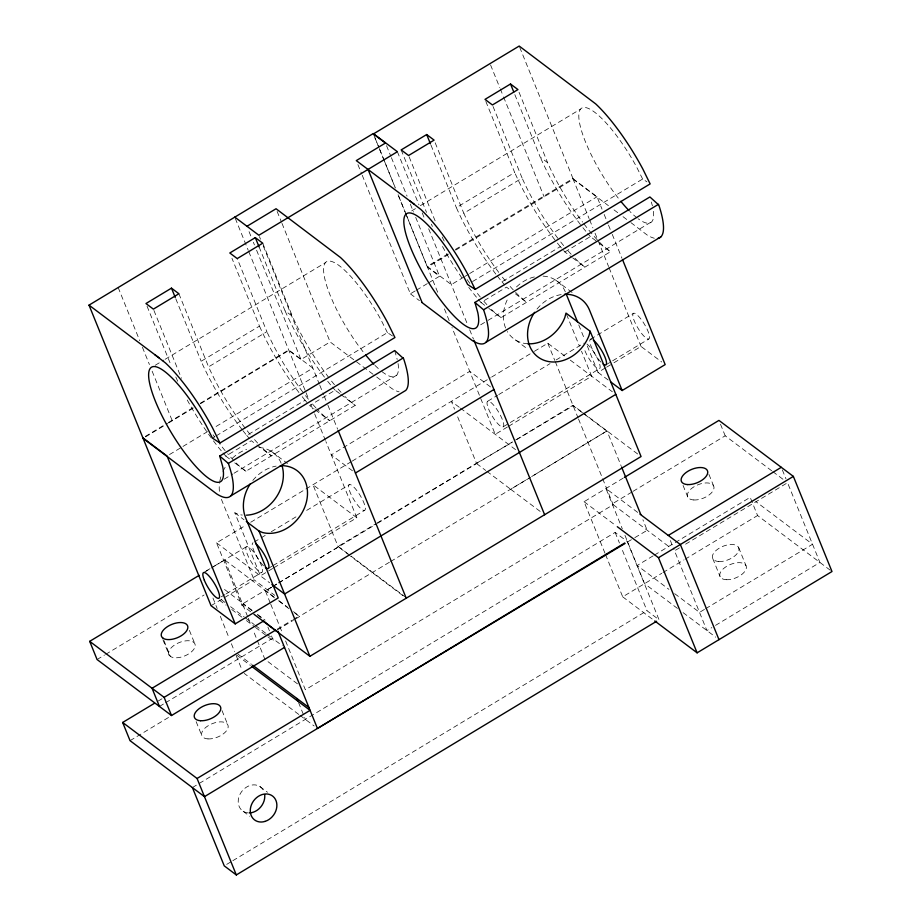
<?xml version="1.0" encoding="UTF-8"?>
<svg xmlns="http://www.w3.org/2000/svg" width="921" height="921" viewBox="0 0 921 921"><rect width="100%" height="100%" fill="white"/><g stroke="black" fill="none" stroke-linecap="round" stroke-linejoin="round"><path stroke-width="0.69" stroke-dasharray="4.61 3.45" d="M377.449 523.358L514.425 440.71M515.645 439.973L572.966 405.275L582.037 412.113M390.619 561.522L530.174 477.458M270.21 602.864L265.421 591.006L271.499 587.345M272.708 586.608L277.566 583.672M278.775 582.935L376.229 524.095M277.14 629.216L291.807 620.363M293.028 619.614L299.141 615.93L299.429 616.621L294.536 619.58M277.428 629.918L293.315 620.317M192.397 787.57L615.136 532.407L627.213 541.49L659.056 619.787L646.991 610.704L621.617 548.329M226.704 864.382L231.62 861.411M232.852 860.675L646.991 610.704M155.292 365.234L163.915 360.03M165.147 359.282L325.332 262.727M411.733 210.874L415.429 208.641M420.356 205.671L580.541 109.115M242.165 429.681A90.753 22.91 58.9 0 1 201.158 361.262L259.48 326.103L231.954 258.306M495.832 274.078A90.753 22.91 58.9 0 1 456.367 207.651L514.689 172.492L485.551 100.711M250.098 434.378A84.525 21.333 58.9 0 1 208.583 366.846L266.906 331.687L237.227 258.582M498.722 272.363A84.525 21.333 58.9 0 1 463.793 213.235L522.115 178.075L492.965 106.295M145.334 436.404L167.208 423.223M168.416 422.486L192.938 407.704M200.306 403.26L288.687 349.957L312.841 368.124L213.614 427.966M447.997 253.885L427.183 266.434L451.336 284.601L463.585 277.221M455.342 249.453L572.874 178.582L597.027 196.749L602.012 209.136M145.53 436.888L167.403 423.706M168.612 422.969L193.134 408.187M200.502 403.743L288.906 350.452L300.983 359.535L330.144 341.956L375.572 376.159M428.599 282.839L439.536 276.242L427.471 267.159L448.343 254.576M455.711 250.132L573.276 179.261L608.401 205.659M362.241 175.266L410.375 293.822L415.233 290.886M416.453 290.161L427.39 283.564M169.51 454.56L181.759 447.169M182.98 446.432L207.49 431.661M464.806 276.484L468.478 274.262M469.698 273.525L597.027 196.749M212.44 438.12L214.904 436.635M216.136 435.898L387.419 332.642L393.854 336.833M472.577 281.538L642.628 179.031L646.922 181.828M242.925 430.671A90.753 22.91 58.9 0 0 246.759 435.414L305.081 400.255L307.81 403.456M497.375 276.07A90.753 22.91 58.9 0 0 501.968 281.803L560.29 246.644L564.838 251.963L571.538 257.017M223.066 452.982A90.753 22.91 58.9 0 0 225.783 456.114L251.306 440.733L255.773 444.106M339.619 393.555L335.14 390.193L309.629 405.574L314.096 408.947M478.275 299.371A90.753 22.91 58.9 0 0 480.992 302.502L506.515 287.122L510.982 290.483M564.838 251.963L590.349 236.582L598.178 242.465M224.206 479.173L232.829 473.981M234.061 473.233L396.721 375.181M480.647 324.825L486.806 321.107M488.038 320.37L651.93 221.57M234.728 462.849L245.907 471.253L355.264 405.332L348.783 400.198A84.456 21.321 58.9 0 1 344.995 396.514M488.821 308.397L501.105 317.641L610.473 251.721L603.992 246.586A84.456 21.321 58.9 0 1 598.259 240.876M250.673 611.786L241.889 605.166L216.562 542.872L245.849 525.212M250.731 522.265L350.936 461.87M352.156 461.133L490.433 377.806M491.653 377.069L533.155 352.041M534.376 351.315L547.799 343.222L565.805 356.749M206.051 571.078L213.43 566.634M214.662 565.885L246.609 546.625M254.208 542.043L260.309 538.359M261.529 537.622L265.19 535.423M271.292 531.739L296.907 516.29M306.67 510.395L349.381 484.642M487.785 401.188L497.547 395.305M498.768 394.568L550.01 363.657M556.111 359.973L584.179 343.049M590.557 339.204L633.567 313.267M204.071 572.39L210.149 568.729M211.37 567.992L224.736 559.933L274.205 597.142M97.073 659.528L104.453 655.073M105.685 654.336L204.094 595.012M221.259 596.82L224.943 594.598M226.175 593.849L261.806 572.367A14.955 3.776 58.9 0 0 253.448 551.771A14.955 3.776 58.9 0 0 247.369 554.35A14.955 3.776 58.9 0 0 261.806 572.367M268.184 568.51L271.845 566.311M273.065 565.575L364.589 510.384A14.955 3.776 58.9 0 0 356.231 489.788A14.955 3.776 58.9 0 0 350.141 492.367A14.955 3.776 58.9 0 0 364.589 510.384M502.981 426.93A14.955 3.776 58.9 0 0 494.623 406.334A14.955 3.776 58.9 0 0 488.544 408.912A14.955 3.776 58.9 0 0 502.981 426.93L509.083 423.246M510.303 422.509L599.387 368.791M605.765 364.946L648.764 339.009A14.955 3.776 58.9 0 0 640.406 318.413A14.955 3.776 58.9 0 0 634.327 320.992A14.955 3.776 58.9 0 0 648.764 339.009M211.047 605.719L223.343 598.305M224.563 597.568L254.058 579.781L274.757 595.357M272.628 568.51L260.424 575.867L234.809 512.813L238.389 514.355A36.069 29.576 -53.1 0 0 242.327 515.058M273.848 567.773L356.818 517.752L325.919 441.643M507.436 426.987L495.233 434.344L451.992 327.519M508.657 426.25L591.662 376.217L581.508 351.223M587.31 345.997L598.005 372.372L605.385 367.916M606.617 367.18L612.753 363.473M613.985 362.736L641.016 346.434L661.715 361.999M349.6 555.501L338.065 546.464L376.044 523.646M377.265 522.909L476.491 463.263L456.712 414.519M271.419 587.161L265.421 591.006M272.639 586.424L277.497 583.5M278.718 582.774L338.272 546.97M158.285 700.996L161.969 698.774M389.399 562.259L299.348 616.425M159.448 706.453L164.352 703.483M165.584 702.746L272.455 638.322L282.333 645.748M130.045 740.668L169.349 716.975M604.993 553.233L584.075 501.703L623.137 478.16M631.852 492.067L612.189 503.914L671.133 548.26M633.072 491.319L725.195 435.794L771.671 470.758M653.162 555.835L637.194 565.459L668.922 589.348M654.382 555.098L674.034 543.252M675.266 542.515L750.189 497.34L757.58 515.53L830.892 570.698M679.456 547.857L674.54 550.827L706.914 630.563L711.829 627.604M685.592 544.161L787.547 482.708L819.92 562.443L713.061 626.856M605.534 554.557L622.7 596.831L661.773 573.288M662.993 572.54L683.877 559.956M685.109 559.22L757.58 515.53M704.45 609.414L699.534 612.373L674.598 593.608M705.67 608.677L812.541 544.253L755.865 501.611M476.491 463.263L512.064 442.379M516.957 439.444L573.173 405.77L583.373 413.46M486.841 471.31L510.671 489.281L530.22 477.55M627.431 542.032L633.602 538.371M634.834 537.634L647.175 530.312L642.904 519.755M241.889 605.166L243.455 604.268L252.216 610.899M298.807 714.466L244.203 673.401M299.901 715.283L314.153 725.99M510.671 489.281L541.237 512.214M514.839 94.633L540.213 157.111L547.638 162.695A84.456 21.321 58.9 0 0 582.579 222.088M599.295 243.317L610.473 251.721M572.655 257.857L584.95 267.102A84.525 21.333 58.9 0 1 574.796 258.076M555.536 280.019L573.933 293.857M772.811 471.621L784.139 480.14M515.449 293.857L526.628 302.261A84.525 21.333 58.9 0 1 508.565 284.635M598.005 372.372L608.367 380.154M570.295 360.134L612.361 391.782M480.992 302.502L487.704 307.556M515.415 339.907L528.067 349.427M637.654 453.984L583.177 412.976M410.375 293.822L419.458 300.66M490.479 386.912L469.779 371.336L331.284 454.859L353.134 471.299M637.689 512.41L605.949 488.521L622.297 528.792M459.245 407.266L451.371 401.349L454.583 409.246M460.373 408.118L515.933 449.92M584.075 501.703L616.126 525.833M376.712 377.011L391.897 388.593A84.456 21.321 58.9 0 0 399.104 391.839M259.1 246.92L285.003 310.722L292.429 316.306A84.456 21.321 58.9 0 0 329.142 378.036M677.442 608.39L644.573 583.649L624.956 535.343M683.117 612.649L715.698 637.159M622.7 596.831L653.611 620.086M340.735 394.407L355.264 405.332M315.212 409.787L329.741 420.713A84.525 21.333 58.9 0 1 316.87 408.866M271.35 451.394L287.456 463.493M356.818 517.752L312.967 484.757L338.065 546.464M256.89 444.947L271.419 455.872A84.525 21.333 58.9 0 1 261.265 446.846M225.783 456.114L230.262 459.487M402.811 595.599L350.728 556.365M234.809 512.813L244.007 519.732M216.562 542.872L269.623 582.786M297.483 683.854L264.926 659.355L253.137 630.194M237.929 654.106L251.537 664.34M236.812 655.199L250.408 665.446M259.826 786.488L267.504 792.267M243.179 811.32L249.764 816.271M614.031 209.896L618.532 213.292M623.022 216.677L629.78 221.765M630.897 222.617L647.106 234.982A84.456 21.321 58.9 0 0 654.313 238.228M584.501 414.312L607.169 431.385L621.042 465.681M476.618 463.608L485.701 470.447M337.984 546.268L404.791 596.612M278.741 600.561L287.812 607.388M293.477 611.659L299.141 615.93M274.493 597.844L265.144 590.315L243.167 603.566L221.892 587.494M278.948 601.056L289.229 608.942M294.812 613.018L299.429 616.621M221.558 599.859L224.954 602.415M230.607 606.697L244.18 616.955M245.308 617.807L254.357 624.645M255.497 625.497L265.674 633.188M266.802 634.051L272.455 638.322M219.302 600.089L226.082 605.212M231.747 609.495L241.924 617.185M246.448 620.604L254.369 626.591M255.497 627.443L266.814 635.985M267.942 636.848L273.595 641.12L271.442 635.824M251.928 610.197L243.167 603.566L243.455 604.268M257.408 614.342L265.075 620.132M257.696 615.032L262.071 618.348M501.105 317.641L494.623 312.507A84.456 21.321 58.9 0 1 490.847 308.823M245.907 471.253L239.425 466.118A84.456 21.321 58.9 0 1 227.706 453.754M169.188 655.165L170.638 656.558A14.08 7.23 -22.1 0 0 193.111 650.191A14.08 7.23 -22.1 0 0 183.74 641.177A14.08 7.23 -22.1 0 0 169.188 655.165L162.867 639.577M501.968 281.803L504.696 284.992M246.759 435.414L249.487 438.615M642.628 179.031L636.342 166.482A66.865 16.877 58.9 0 0 579.942 110.036A66.865 16.877 58.9 0 0 619.05 199.132M387.419 332.642L381.133 320.094A66.865 16.877 58.9 0 0 324.618 263.855A66.865 16.877 58.9 0 0 364.739 353.86M782.332 469.883L785.981 478.862M720.51 424.247L725.195 435.794M604.176 214.455L607.952 223.757M608.493 225.081L611.728 233.059M612.269 234.383L621.986 258.294M708.928 474.373L713.614 485.92M738.607 547.465L745.998 565.655M519.732 47.374L573.276 179.261M572.874 178.582L589.095 218.553M589.636 219.877L592.882 227.878M595.047 233.197L608.574 266.503M609.103 267.838L641.016 346.434M683.06 485.448L687.757 496.995M712.75 558.54L720.13 576.73M519.03 92.238L547.638 162.695M490.571 64.965L499.769 87.61M500.31 88.934L503.016 95.6M503.557 96.935L544.115 196.841M670.373 540.569L674.022 549.538M578.745 324.906L584.628 339.4M566.542 314.406L579.367 345.974M547.799 343.222L554.764 360.376M555.305 361.7L577.974 417.65M615.136 532.407L619.453 543.022M435.184 142.778L463.793 213.235M431.005 145.173L456.367 207.651M409.131 156.835L435.575 221.973M401.165 149.916L426.538 212.394M397.388 151.723L418.974 204.876M422.209 212.843L424.362 218.162M428.679 228.788L467.511 324.434M469.664 329.753L473.44 339.043M386.532 145.691L390.849 156.305M391.39 157.641L407.059 196.138M410.305 204.105L413.541 212.072M415.705 217.379L439.536 276.242M375.008 137.931L378.784 147.222M379.325 148.557L384.184 160.496M384.725 161.831L394.994 187.055M398.77 196.346L406.334 214.938M406.875 216.262L427.471 267.159M373.776 134.892L395.362 188.034M398.056 194.688L405.067 211.957M405.608 213.281L437.97 292.993M444.44 308.926L449.287 320.876M357.912 164.606L361.7 173.931M277.129 211.416L281.458 222.065M281.999 223.4L330.144 341.956M262.738 243.19L292.429 316.306M259.434 236.57L260.516 239.23M263.21 245.872L319.311 384.057M319.852 385.381L323.628 394.683M324.169 396.007L327.404 403.974M327.934 405.298L337.639 429.209M249.05 231.632L251.203 236.95M253.356 242.258L254.438 244.905M256.591 250.213L300.983 359.535M235.281 218.404L248.233 250.293M248.774 251.629L305.542 391.425M306.071 392.749L308.754 399.357M310.895 404.641L314.119 412.573M314.66 413.886L325.378 440.319M178.893 293.741L208.583 366.846M175.796 298.784L201.158 361.262M153.922 310.446L181.449 378.243M147.038 306.186L170.788 364.681M221.408 499.355L254.058 579.781M267.896 627.086L269.416 630.827M298.542 702.562L305.369 719.382M118.176 287.559L139.727 340.655M142.421 347.286L149.432 364.543M152.126 371.186L172.066 420.287M236.202 655.648L242.004 669.947M189.381 630.367L194.653 643.365M222.019 710.575L227.821 724.862M163.996 640.659L170.327 656.247M196.15 721.65L201.952 735.937M578.503 418.963L613.179 504.731L305.346 689.771L285.119 639.727M270.751 604.176L282.459 633.153M224.736 559.933L247.784 616.943M248.313 618.267L250.996 624.887M212.958 598.017L217.172 608.459M220.326 616.299L229.271 638.483M231.378 643.71L234.533 651.538M651.331 202.021L652.413 205.832M394.695 350.567L397.204 359.443M341.069 392.358A84.456 21.321 58.9 0 1 337.063 387.833M334.461 384.725A84.456 21.321 58.9 0 1 330.04 379.199M335.14 390.193A90.753 22.91 58.9 0 1 332.435 387.05M330.604 384.874A90.753 22.91 58.9 0 1 326.771 380.12M324.468 377.15A90.753 22.91 58.9 0 1 285.003 310.722M653.45 211.323A66.865 16.877 58.9 0 1 638.276 218.83M637.125 217.966A66.865 16.877 58.9 0 1 629.952 211.531M590.349 236.582A90.753 22.91 58.9 0 1 587.633 233.439M585.814 231.263A90.753 22.91 58.9 0 1 582.751 227.487M580.437 224.54A90.753 22.91 58.9 0 1 540.213 157.111M597.269 239.828A84.456 21.321 58.9 0 1 583.465 223.262M225.104 450.657A84.456 21.321 58.9 0 1 219.785 443.968M214.616 436.98A84.456 21.321 58.9 0 1 213.085 434.827M315.949 407.888A84.525 21.333 58.9 0 1 311.678 403.099M308.42 399.219A84.525 21.333 58.9 0 1 303.481 392.991M302.664 391.909A84.525 21.333 58.9 0 1 266.906 331.687M257.627 443.047A84.525 21.333 58.9 0 1 251.732 436.335M505.307 280.767A84.525 21.333 58.9 0 1 502.014 276.657M571.158 254.265A84.525 21.333 58.9 0 1 565.264 247.565M563.629 245.608A84.525 21.333 58.9 0 1 559.519 240.439M557.873 238.297A84.525 21.333 58.9 0 1 522.115 178.075M305.081 400.255A90.753 22.91 58.9 0 1 300.488 394.522M298.945 392.53A90.753 22.91 58.9 0 1 259.48 326.103M221.247 450.795A90.753 22.91 58.9 0 1 212.797 440.008M211.254 437.924A90.753 22.91 58.9 0 1 185.984 397.699M177.718 381.225A90.753 22.91 58.9 0 1 175.646 376.643M486.91 304.667A84.456 21.321 58.9 0 1 482.915 300.142M480.302 297.046A84.456 21.321 58.9 0 1 475.892 291.508M469.825 283.369A84.456 21.321 58.9 0 1 465.991 277.9M444.187 241.072A84.456 21.321 58.9 0 1 441.689 236.006M398.068 363.576A66.865 16.877 58.9 0 1 380.73 370.633M378.301 368.538A66.865 16.877 58.9 0 1 374.743 365.142M476.456 297.184A90.753 22.91 58.9 0 1 468.777 287.421M461.87 277.854A90.753 22.91 58.9 0 1 441.194 244.088M432.398 226.462A90.753 22.91 58.9 0 1 431.362 224.171M258.893 447.514A36.069 29.576 -53.1 0 1 281.181 463.309M219.405 491.319A36.069 29.576 -53.1 0 1 219.589 482.604M219.785 481.349A36.069 29.576 -53.1 0 1 221.926 473.808M222.963 471.368A36.069 29.576 -53.1 0 1 226.267 465.519M232.311 458.301A36.069 29.576 -53.1 0 1 246.598 449.367M252.815 480.428A36.069 29.576 -53.1 0 1 276.127 466.107M248.348 812.921A14.955 12.261 -53 0 1 241.498 791.807A14.955 12.261 -53 0 1 263.901 791.427M537.001 309.053A36.069 29.576 -53.1 0 1 563.111 294.375M543.068 276.139A36.069 29.576 -53.1 0 1 565.356 291.945M527.871 343.786A36.069 29.576 -53.1 0 1 507.356 331.572M505.583 327.991A36.069 29.576 -53.1 0 1 508.357 297.587M516.497 286.926A36.069 29.576 -53.1 0 1 534.744 276.853M263.475 565.793A14.955 3.776 58.9 0 1 254.426 552.093A14.955 3.776 58.9 0 1 252.987 542.78M560.29 246.644A90.753 22.91 58.9 0 1 555.697 240.911M554.926 239.921A90.753 22.91 58.9 0 1 514.689 172.492M586.953 344.028A14.955 3.776 58.9 0 1 598.892 361.746A14.955 3.776 58.9 0 1 595.783 367.134A14.955 3.776 58.9 0 1 584.202 348.783M601.056 362.229A14.955 3.776 58.9 0 1 591.317 346.929A14.955 3.776 58.9 0 1 591.731 339.262M606.985 430.936L531.394 476.721L606.985 430.936M718.794 561.511A14.08 7.23 -22.1 0 0 738.999 549.33A14.08 7.23 -22.1 0 0 719.243 548.156A14.08 7.23 -22.1 0 0 718.794 561.511M726.185 579.7A14.08 7.23 -22.1 0 0 746.39 567.52A14.08 7.23 -22.1 0 0 726.634 566.346A14.08 7.23 -22.1 0 0 726.185 579.7M693.801 499.965A14.08 7.23 -22.1 0 0 714.005 487.785A14.08 7.23 -22.1 0 0 694.25 486.61A14.08 7.23 -22.1 0 0 693.801 499.965M207.996 738.907A14.08 7.23 -22.1 0 0 228.201 726.727A14.08 7.23 -22.1 0 0 208.445 725.552A14.08 7.23 -22.1 0 0 207.996 738.907"/><path stroke-width="1.38" d="M527.871 343.786A36.069 29.576 -53.1 0 0 564.838 317.492L566.001 313.094L590.154 331.261L588.991 335.658A36.069 29.576 -53.1 0 1 542.999 359.881A36.069 29.576 -53.1 0 1 534.594 312.3M234.74 217.08L258.893 235.246L397.388 151.723L373.247 133.557L89.015 305.139L211.047 605.719L235.2 623.885L278.211 597.948L245.55 517.521A36.069 29.576 -53.1 0 1 250.42 483.675M275.92 630.781L263.556 621.007L152.057 688.263L159.448 706.453M199.166 575.349L89.694 641.338L164.122 697.347L275.632 630.091M253.966 614.261L309.905 656.316L641.062 456.54L590.154 331.261M624.749 542.976L204.462 796.665L130.045 740.668L122.666 722.467L154.601 703.218M624.991 543.505L317.446 728.465L277.935 631.161M192.397 787.57L224.252 865.867L236.317 874.95L656.604 621.272M246.886 226.324L276.047 208.745L340.471 257.489A84.456 21.321 58.9 0 1 387.603 322.592L394.936 337.535L219.958 443.013L212.44 438.12L206.154 425.571A66.865 16.877 58.9 0 0 150.365 368.204A66.865 16.877 58.9 0 0 184.419 452.395A66.865 16.877 58.9 0 0 222.594 466.187L219.716 456.045L394.695 350.567L403.594 358.637A84.456 21.321 58.9 0 1 405.666 390.481L230.687 495.959M171.479 288.146L145.955 303.539L153.381 309.122L178.893 293.741L171.479 288.146L175.255 297.46M255.313 237.606L229.801 252.987L237.227 258.582L262.738 243.19L255.313 237.606L259.1 246.92M426.688 134.535L401.165 149.916L408.59 155.511L434.102 140.119L426.688 134.535L430.464 143.849M510.522 83.995L485.01 99.376L492.424 104.959L517.947 89.579L510.522 83.995L513.768 91.973M657.882 238.389A84.456 21.321 58.9 0 0 658.803 205.026L649.904 196.956L474.925 302.433L477.792 312.576A66.865 16.877 58.9 0 1 439.628 298.784A66.865 16.877 58.9 0 1 405.574 214.581A66.865 16.877 58.9 0 1 461.363 271.96L467.649 284.508L475.167 289.39L650.145 183.912L642.812 168.98A84.456 21.321 58.9 0 0 595.68 103.877L519.191 46.05L373.385 133.948L385.45 143.031L356.289 160.611L414.22 204.209M219.716 456.045L228.339 463.39L403.306 357.912M474.925 302.433L483.548 309.778L658.515 204.301M485.897 342.347L660.875 236.87M355.437 473.026L493.932 389.502L473.981 340.367M615.804 394.372L284.577 594.022L271.925 584.513M610.658 381.881L622.159 390.527L665.169 364.589L622.527 259.63M89.694 641.338L97.073 659.528L171.513 715.525L284.52 647.405M624.369 477.412L718.944 420.402L793.361 476.399L831.985 571.527L697.116 652.828L654.762 620.95M122.666 722.467L197.071 778.475L310.089 710.356L251.548 666.297M668.289 535.435L781.296 467.315M617.277 526.685L658.48 557.7L793.361 476.399M409.926 200.985L420.701 209.355A84.456 21.321 58.9 0 1 467.845 274.458L475.167 289.39M154.716 354.597L165.492 362.966A84.456 21.321 58.9 0 1 212.636 428.069L219.958 443.013M246.31 521.47L258.962 530.98L262.543 532.522A36.069 29.576 -53.1 0 0 306.233 502.659A36.069 29.576 -53.1 0 0 280.306 465.658M252.665 665.192L308.926 707.501M421.737 302.376L472.139 340.459A84.456 21.321 58.9 0 0 483.824 310.504L483.548 309.778M639.945 514.114L680.354 544.518L718.99 639.646M89.015 305.139L159.011 357.82M142.905 437.878L167.058 456.033L235.2 623.885M143.1 438.35L216.93 494.07A84.456 21.321 58.9 0 0 228.615 464.115L228.339 463.39M622.159 390.527L589.509 310.101A36.069 29.576 -53.1 0 0 564.481 294.283M566.427 294.582L577.674 322.269M658.48 557.7L697.116 652.828M544.633 514.77L493.932 389.502M368.066 169.476L421.991 302.295M338.18 430.533L406.207 598.166M258.962 530.98L309.905 656.316M296.884 698.475L298.013 701.272M263.556 621.007L263.843 621.71M164.122 697.347L171.513 715.525M197.071 778.475L236.317 874.95M621.571 467.005L640.774 514.482M282.079 465.876A36.069 29.576 -53.1 0 1 246.425 515.184M264.718 794.765A14.955 12.261 -53 0 1 249.487 812.932M255.762 543.758A14.955 3.776 58.9 0 1 267.424 560.797A14.955 3.776 58.9 0 1 265.409 567.532M629.031 210.587A66.865 16.877 58.9 0 1 620.835 201.342M373.822 364.209A66.865 16.877 58.9 0 1 365.625 354.953M593.331 340.183A14.955 3.776 58.9 0 1 605.005 357.221A14.955 3.776 58.9 0 1 602.99 363.968M163.259 638.368L161.808 636.975A14.08 7.23 -22.1 0 1 176.36 622.987A14.08 7.23 -22.1 0 1 185.731 632.013A14.08 7.23 -22.1 0 1 163.259 638.368M265.029 821.405A14.955 12.261 -53 0 0 274.297 797.69A14.955 12.261 -53 0 0 251.398 804.862A14.955 12.261 -53 0 0 265.029 821.405M687.55 484.573A14.08 7.23 -22.1 0 0 707.754 472.392A14.08 7.23 -22.1 0 0 687.999 471.218A14.08 7.23 -22.1 0 0 687.55 484.573M204.358 580.288A14.955 3.776 58.9 0 0 218.807 598.293A14.955 3.776 58.9 0 0 210.437 577.709A14.955 3.776 58.9 0 0 204.358 580.288M200.617 720.729A14.08 7.23 -22.1 0 0 220.821 708.548A14.08 7.23 -22.1 0 0 201.077 707.374A14.08 7.23 -22.1 0 0 200.617 720.729"/></g></svg>
